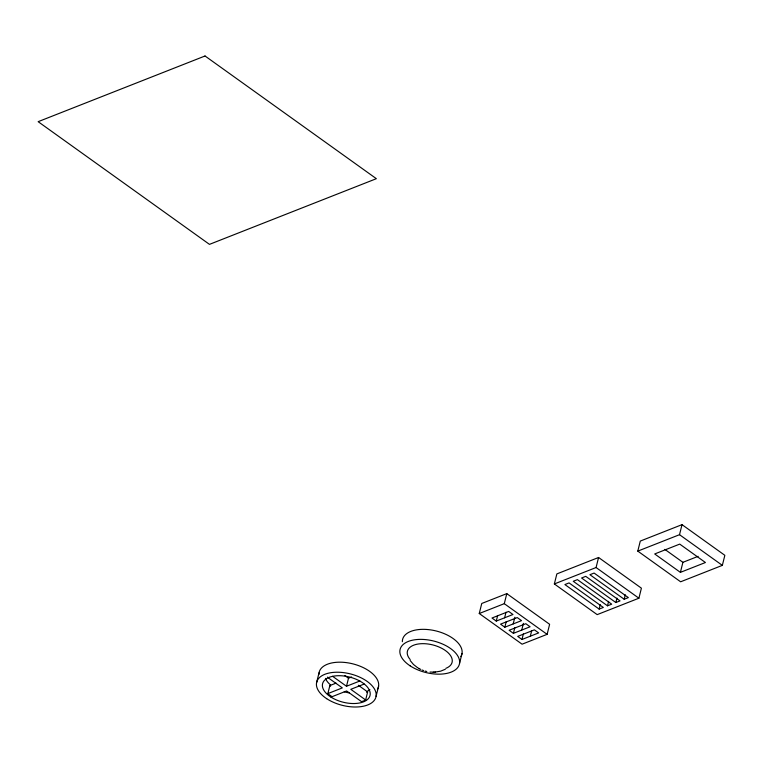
<?xml version="1.0" encoding="UTF-8"?>
<svg xmlns="http://www.w3.org/2000/svg" width="763" height="763" viewBox="0 0 763 763"><rect width="100%" height="100%" fill="white"/><g stroke="black" fill="none" stroke-linecap="round" stroke-linejoin="round"><path stroke-width="1.14" d="M316.531 682.885L319.029 672.842M358.352 685.279L367.642 691.927L365.639 699.967A24.435 12.981 14 0 1 361.462 701.607L346.612 690.963L332.134 696.667A24.435 12.981 14 0 1 327.852 693.596L329.854 685.565L336.063 683.123M332.573 676.285L346.497 686.261L348.5 678.221L351.6 677M376.073 696.352L378.582 686.309M459.517 663.505L462.025 653.462M479.25 613.519L481.758 603.476L506.794 593.624L549.627 624.296L547.119 634.339L522.083 644.191L479.25 613.519L504.286 603.667L506.794 593.624M496.274 621.072L512.965 614.511L508.683 611.44L491.992 618.011L496.274 621.072L497.667 615.493M504.62 617.792L506.012 612.212M504.839 627.215L521.53 620.643L517.247 617.572L500.557 624.144L504.839 627.215L506.231 621.635M513.184 623.924L514.853 617.229M513.413 633.347L530.094 626.776L525.812 623.705L509.121 630.276L513.413 633.347L514.796 627.768M521.749 630.057L523.418 623.361M521.978 639.48L538.659 632.909L534.377 629.847L517.695 636.409L521.978 639.48L523.37 633.9M530.323 636.199L531.706 630.62M554.348 583.953L556.856 573.91L598.573 557.486L641.406 588.168L638.908 598.211L597.181 614.625L554.348 583.953L596.075 567.529L598.573 557.486M599.155 609.103L603.333 607.453L569.064 582.913L564.897 584.563L599.155 609.103L600.271 604.639M607.501 605.812L611.678 604.172L577.41 579.632L573.242 581.272L607.501 605.812L608.616 601.349M615.846 602.532L620.023 600.891L585.755 576.351L581.578 577.992L615.846 602.532L616.962 598.068M624.191 599.241L628.359 597.601L594.1 573.061L589.923 574.711L624.191 599.241L625.307 594.778M637.792 551.115L640.3 541.072L682.017 524.648L724.85 555.321L722.342 565.364L680.625 581.788L637.792 551.115L679.518 534.691L682.017 524.648M680.405 572.364L705.432 562.512L679.738 544.105L654.702 553.957L680.405 572.364L682.904 562.321L698.145 556.322M445.325 669.246L440.69 671.154L434.7 672.146M327.852 693.596L342.329 687.902L327.47 677.258A24.435 12.981 14 0 1 327.699 677.134M346.497 686.261L359.936 680.968M364.218 684.039L350.78 689.323L365.639 699.967M430.046 672.041L433.851 672.174M433.222 672.203L435.463 672.108M425.153 671.068L426.765 671.488M422.082 670.019L423.579 670.582M418.181 668.035L420.68 669.399M418.82 668.407L419.373 668.731M417.533 667.654L413.508 664.506L410.151 660.51M679.518 534.691L722.342 565.364M664.821 549.37L682.904 562.321M596.075 567.529L638.908 598.211M504.286 603.667L547.119 634.339M344.79 675.56L348.5 678.221M402.359 641.693A30.549 16.233 14 0 1 436.446 631.049A30.549 16.233 14 0 1 460.852 656.581M410.189 659.537A23.024 12.237 14 0 1 416.789 644.268A23.024 12.237 14 0 1 446.899 651.678A23.024 12.237 14 0 1 445.888 668.331M367.642 691.927A24.435 12.981 14 0 1 366.698 692.413M330.579 686.166A24.435 12.981 14 0 1 329.854 685.565M318.915 674.54A30.549 16.233 14 0 1 353.011 663.896A30.549 16.233 14 0 1 377.408 689.428M369.874 689.561A24.435 12.981 14 0 1 367.365 691.202M349.12 692.89A24.435 12.981 14 0 1 344.218 691.783M330.646 685.012A24.435 12.981 14 0 1 325.467 678.355M205.037 55.985L38.15 121.679L209.472 244.37L376.359 178.685L205.037 55.985M410.103 665.822A30.549 16.233 14 0 0 459.088 665.117A30.549 16.233 14 0 0 420.051 639.375A30.549 16.233 14 0 0 410.103 665.822M326.659 698.66A30.549 16.233 14 0 0 375.644 697.964A30.549 16.233 14 0 0 336.607 672.222A30.549 16.233 14 0 0 326.659 698.66M330.589 696.857A24.435 12.981 14 0 0 369.778 696.295A24.435 12.981 14 0 0 338.543 675.703A24.435 12.981 14 0 0 330.589 696.857"/></g></svg>
